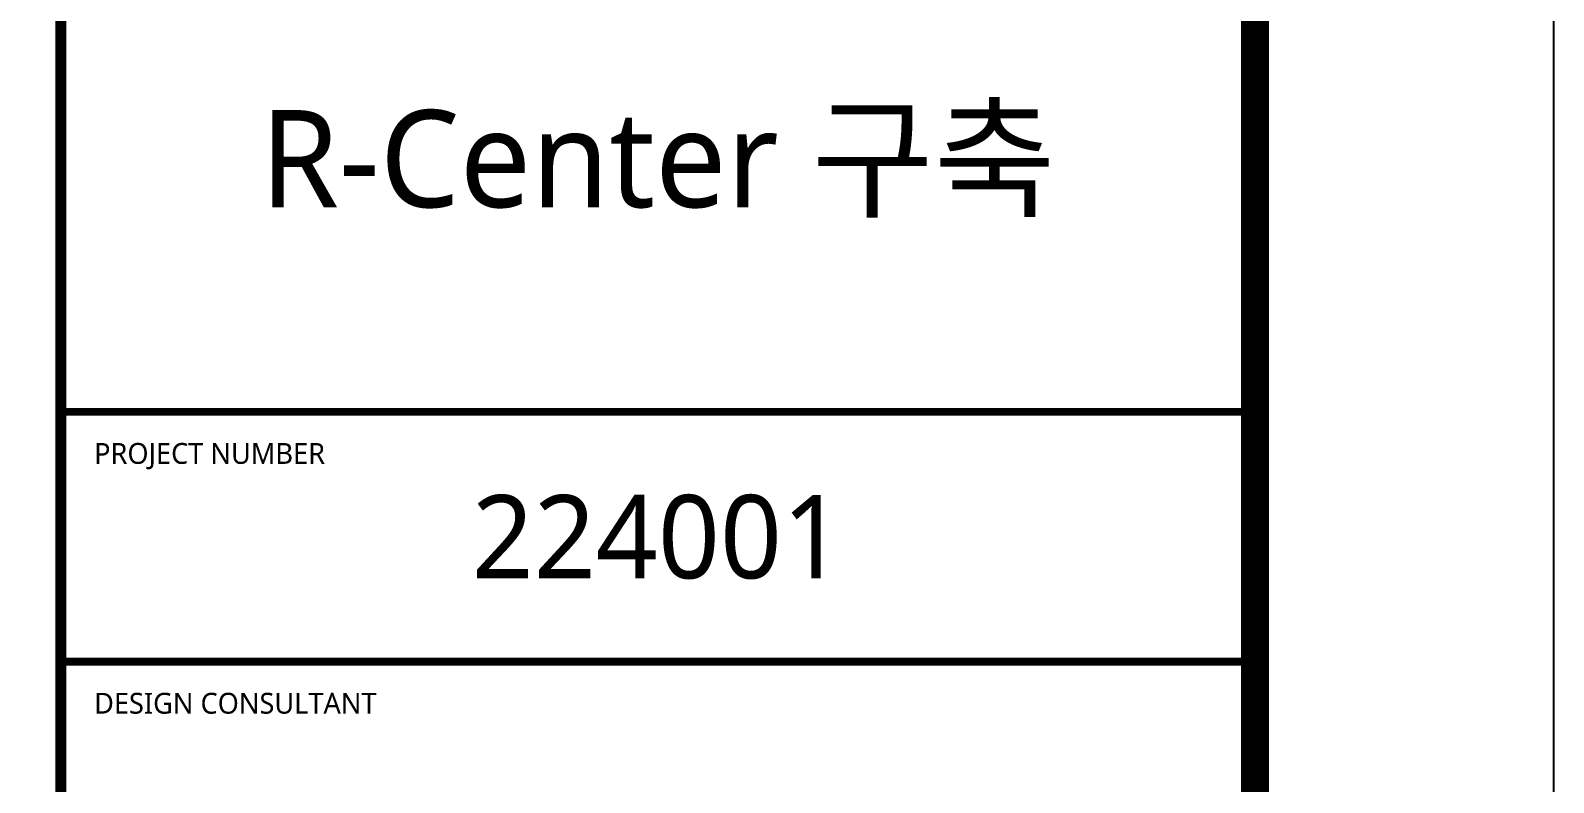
# Model space of a CAD drawing. Header units: millimetres. Extents: x 0 to 420500, y 0 to 297000.
# Drawn here: x 365658 to 420500, y 238643 to 265739 of the extents above; entities that cross this region are included whole.
import ezdxf
from ezdxf.enums import TextEntityAlignment as Align

# ---------------------------------------------------------------- set-up
doc = ezdxf.new("R2010")
doc.units = ezdxf.units.MM
doc.header["$LTSCALE"] = 500
for name, color, linetype in [('BACK', 8, 'Continuous'), ('XR-SHEET-SHT', 5, 'Continuous'), ('XR-SHEET-TEXT', 3, 'Continuous')]:
    doc.layers.add(name, color=color, linetype=linetype)
doc.styles.add('맑은고딕', font='')
doc.styles.add('맑은고딕1', font='')
doc.styles.get('맑은고딕').set_extended_font_data('Malgun Gothic')
doc.styles.get('맑은고딕1').set_extended_font_data('Malgun Gothic')

# ---------------------------------------------------------------- blocks, each defined once
blk = doc.blocks.new('XR-SHEET')
at = {"layer": 'XR-SHEET-SHT', "color": 5}
blk.add_lwpolyline([(0, 594), (841, 594), (841, 0), (0, 0)], close=True, dxfattribs=at)
at = {"layer": 'XR-SHEET-SHT', "color": 5, "const_width": 2}
blk.add_lwpolyline([(46.5, 573), (819.5, 573), (819.5, 21), (46.5, 21)], close=True, dxfattribs=at)
at = {"layer": 'XR-SHEET-SHT', "color": 5}
for points, const_width in [([(733.5, 573), (733.5, 21)], 0.8), ([(733.5, 504), (819.5, 504)], 0.568), ([(733.5, 486), (819.5, 486)], 0.568)]:
    blk.add_lwpolyline(points, dxfattribs=dict(at, const_width=const_width))
at = {"layer": 'XR-SHEET-SHT', "color": 7, "style": '맑은고딕1'}
for s, p in [('PROJECT NUMBER', (735.9, 501)), ('DESIGN CONSULTANT', (735.9, 483))]:
    blk.add_text(s, height=1.5, dxfattribs=at).set_placement(p, align=Align.MIDDLE_LEFT)
at = {"layer": 'XR-SHEET-SHT', "style": '맑은고딕'}
blk.add_text('224001', height=6, dxfattribs=at).set_placement((776.5, 495), align=Align.MIDDLE_CENTER)
at = {"layer": 'XR-SHEET-TEXT', "color": 3, "style": '맑은고딕'}
blk.add_text('R-Center 구축', height=7, dxfattribs=at).set_placement((776.5, 522.24), align=Align.MIDDLE_CENTER)

msp = doc.modelspace()

# ---------------------------------------------------------------- linework, layer by layer
at = {"layer": 'BACK'}
msp.add_lwpolyline([(23250, 286500), (366750, 286500), (366750, 10609), (23250, 10609)], close=True, dxfattribs=at)

# ---------------------------------------------------------------- block references
at = {"xscale": 500, "yscale": 500, "zscale": 500}
msp.add_blockref('XR-SHEET', (0, 0), dxfattribs=at)

doc.saveas('drawing.dxf')
